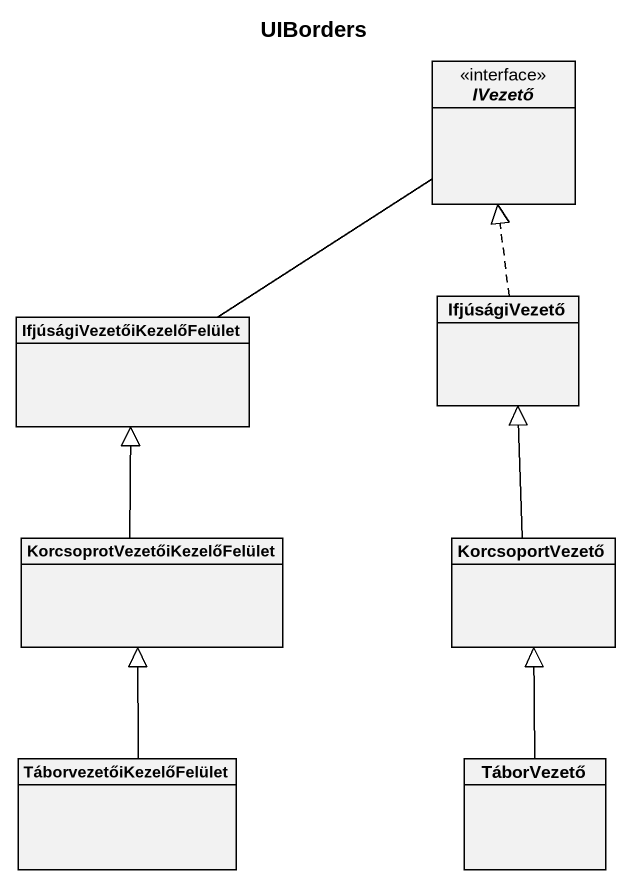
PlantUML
@startuml
title UIBorders
hide circle
hide empty members
interface IVezető <<interface>>
class IfjúságiVezető
class IfjúságiVezetőiKezelőFelület
class "KorcsoprotVezetőiKezelőFelület" as KorcsoprotVezetőiKezelőFelül
class KorcsoportVezető
class TáborvezetőiKezelőFelület
class TáborVezető
IfjúságiVezető .up.|> IVezető
IfjúságiVezetőiKezelőFelület -up- IVezető
KorcsoprotVezetőiKezelőFelül -up-|> IfjúságiVezetőiKezelőFelület
KorcsoportVezető -up-|> IfjúságiVezető
TáborvezetőiKezelőFelület -up-|> KorcsoprotVezetőiKezelőFelül
TáborVezető -up-|> KorcsoportVezető
@enduml
